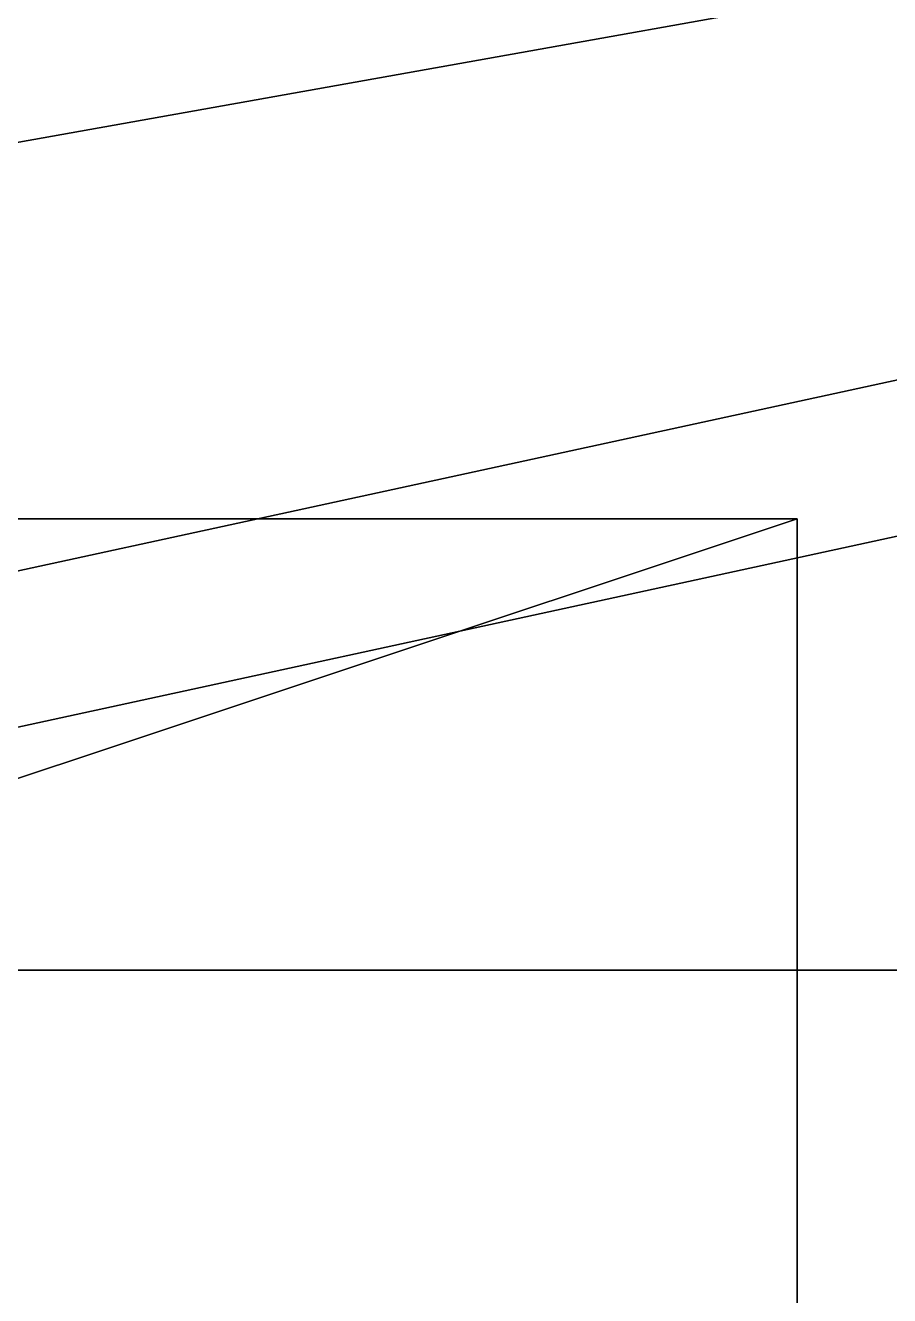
# Model space of a CAD drawing. Header units: millimetres. Extents: x -510 to 550, y -577 to 577.
# Drawn here: x 65.8 to 104.1, y -319.4 to -263.1 of the extents above; entities that cross this region are included whole.
import ezdxf

# ---------------------------------------------------------------- set-up
doc = ezdxf.new("R2010")
doc.units = ezdxf.units.MM
for name, color, linetype, true_color in [('bogie_right_visual_0', 7, 'Continuous', 0x5c6b75), ('controller_box_visual', 7, 'Continuous', 0x5c6b75), ('rocker_right_visual_0', 7, 'Continuous', 0x5c6b75)]:
    doc.layers.add(name, color=color, linetype=linetype, true_color=true_color)

msp = doc.modelspace()

# ---------------------------------------------------------------- linework, layer by layer
at = {"layer": 'bogie_right_visual_0', "true_color": 0x5c6b75}
for points in [[(-15.907, -305, -260.724), (214.061, -305, -70.73), (214.061, -255, -70.73)], [(-15.907, -305, -260.724), (214.061, -255, -70.73), (-15.907, -255, -260.724)], [(15.939, -305, -299.27), (245.907, -255, -109.276), (245.907, -305, -109.276)], [(15.939, -305, -299.27), (15.939, -255, -299.27), (245.907, -255, -109.276)], [(15.939, -305, -299.27), (214.061, -305, -70.73), (-15.907, -305, -260.724)], [(15.939, -305, -299.27), (245.907, -305, -109.276), (214.061, -305, -70.73)]]:
    msp.add_3dface(points, dxfattribs=at)
at = {"layer": 'controller_box_visual', "true_color": 0x5c6b75}
for points in [[(-140, -365, 50), (100, -285, 50), (100, -365, 50)], [(-140, -365, 50), (-140, -285, 50), (100, -285, 50)], [(-140, -365, 250), (100, -365, 250), (100, -285, 250)], [(-140, -365, 250), (100, -285, 250), (-140, -285, 250)], [(100, -285, 50), (-140, -285, 50), (-140, -285, 250)], [(100, -285, 50), (-140, -285, 250), (100, -285, 250)], [(100, -365, 50), (100, -285, 50), (100, -285, 250)], [(100, -365, 50), (100, -285, 250), (100, -365, 250)]]:
    msp.add_3dface(points, dxfattribs=at)
at = {"layer": 'rocker_right_visual_0', "true_color": 0x5c6b75}
for points in [[(-140, -305, -20), (140, -255, -20), (140, -305, -20)], [(-140, -305, -20), (-140, -255, -20), (140, -255, -20)], [(-140, -305, 20), (140, -305, 20), (140, -255, 20)], [(-140, -305, 20), (140, -255, 20), (-140, -255, 20)], [(-140, -305, -20), (140, -305, -20), (140, -305, 20)], [(-140, -305, -20), (140, -305, 20), (-140, -305, 20)]]:
    msp.add_3dface(points, dxfattribs=at)

doc.saveas('drawing.dxf')
